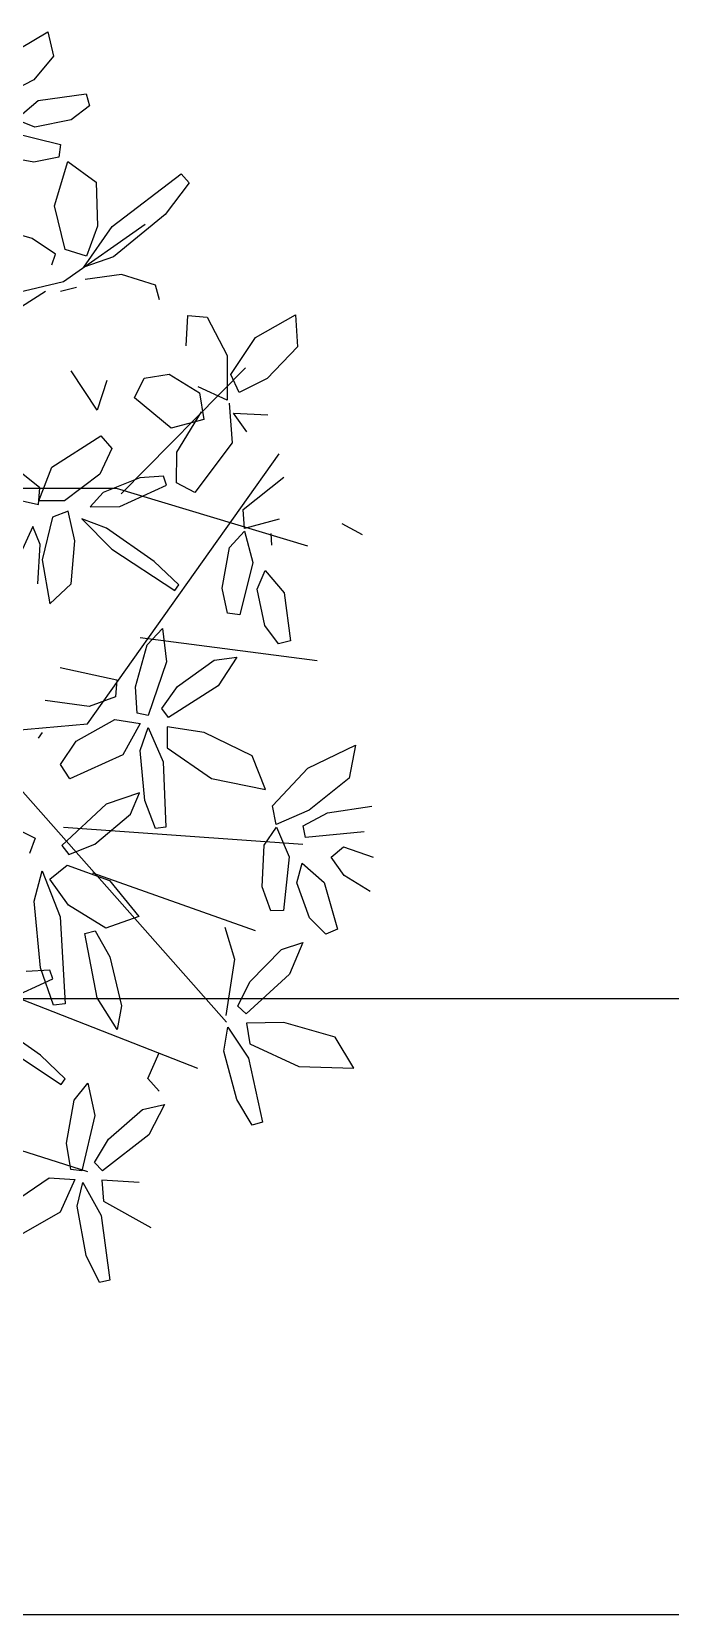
# Model space of a CAD drawing. Extents: x 8365 to 8547, y -347 to -272.
# Drawn here: x 8504.381 to 8505.003, y -331.101 to -329.559 of the extents above; entities that cross this region are included whole.
import ezdxf

# ---------------------------------------------------------------- set-up
doc = ezdxf.new("R2010")
doc.units = 0
doc.layers.get('0').update_dxf_attribs({"linetype": 'CONTINUOUS'})
doc.layers.add('1', color=7, linetype='CONTINUOUS')

msp = doc.modelspace()

# ---------------------------------------------------------------- linework, layer by layer
at = {"color": 62}
for p, q in [((8504.3695, -329.5758), (8504.3968, -329.5595)), ((8504.3968, -329.5595), (8504.4023, -329.5832)), ((8504.4023, -329.5832), (8504.3833, -329.6063)), ((8504.3833, -329.6063), (8504.3638, -329.6163)), ((8504.3657, -329.6449), (8504.3875, -329.6264)), ((8504.3875, -329.6264), (8504.4343, -329.62)), ((8504.4343, -329.62), (8504.4375, -329.6318)), ((8504.4375, -329.6318), (8504.4194, -329.6452))]:
    msp.add_line(p, q, dxfattribs=at)
at = {"color": 64}
for p, q in [((8504.384, -329.6526), (8504.3657, -329.6449)), ((8504.4194, -329.6452), (8504.384, -329.6526)), ((8504.3579, -329.6567), (8504.409, -329.6695)), ((8504.409, -329.6695), (8504.4074, -329.6816)), ((8504.3832, -329.6867), (8504.3434, -329.6794)), ((8504.4074, -329.6816), (8504.3832, -329.6867)), ((8504.4032, -329.7291), (8504.4164, -329.6858)), ((8504.4164, -329.6858), (8504.4438, -329.7061)), ((8504.4438, -329.7061), (8504.4453, -329.7488)), ((8504.4594, -329.7493), (8504.5268, -329.698)), ((8504.5345, -329.7067), (8504.5112, -329.7375)), ((8504.5268, -329.698), (8504.5345, -329.7067)), ((8504.4137, -329.7715), (8504.4032, -329.7291)), ((8504.5112, -329.7375), (8504.4608, -329.7789)), ((8504.3816, -329.7609), (8504.3381, -329.7484)), ((8504.4122, -329.8029), (8504.4915, -329.747)), ((8504.4319, -329.7889), (8504.4594, -329.7493)), ((8504.4453, -329.7488), (8504.4344, -329.778)), ((8504.4042, -329.7762), (8504.3816, -329.7609)), ((8504.4007, -329.7867), (8504.4042, -329.7762)), ((8504.4344, -329.778), (8504.4137, -329.7715)), ((8504.4608, -329.7789), (8504.4319, -329.7889)), ((8504.4685, -329.796), (8504.4333, -329.8009)), ((8504.5016, -329.8064), (8504.4685, -329.796)), ((8504.3468, -329.8426), (8504.3946, -329.8121)), ((8504.4092, -329.8121), (8504.4247, -329.8085)), ((8504.5055, -329.8206), (8504.5016, -329.8064)), ((8504.5314, -329.8656), (8504.5331, -329.8359)), ((8504.5331, -329.8359), (8504.552, -329.8375)), ((8504.552, -329.8375), (8504.5715, -329.875)), ((8504.5992, -329.8573), (8504.638, -329.8352)), ((8504.638, -329.8352), (8504.6399, -329.8664)), ((8504.5752, -329.8935), (8504.5992, -329.8573)), ((8504.6399, -329.8664), (8504.6103, -329.8973)), ((8504.4906, -329.8971), (8504.515, -329.893))]:
    msp.add_line(p, q, dxfattribs=at)
at = {"color": 44}
for p, q in [((8504.2445, -329.8421), (8504.4122, -329.8029)), ((8504.4682, -330.0098), (8504.5893, -329.8868)), ((8504.4355, -330.2336), (8504.622, -329.9707)), ((8504.1792, -330.0042), (8504.4635, -330.0042)), ((8504.4635, -330.0042), (8504.6499, -330.0602)), ((8504.4868, -330.1497), (8504.6593, -330.172)), ((8504.2491, -330.2503), (8504.4355, -330.2336)), ((8504.3283, -330.2503), (8504.5707, -330.5244)), ((8504.4122, -330.3342), (8504.6453, -330.351)), ((8504.4402, -330.379), (8504.5987, -330.4349)), ((8504.114, -330.4013), (8504.5427, -330.5691)), ((8504.1186, -330.5691), (8504.4355, -330.6698))]:
    msp.add_line(p, q, dxfattribs=at)
at = {"color": 66}
for p, q in [((8504.5715, -329.875), (8504.5714, -329.9184)), ((8504.4448, -329.9283), (8504.4194, -329.8899)), ((8504.4542, -329.8992), (8504.4448, -329.9283)), ((8504.4813, -329.9163), (8504.4906, -329.8971)), ((8504.515, -329.893), (8504.5446, -329.9114)), ((8504.5714, -329.9184), (8504.5434, -329.9054)), ((8504.5831, -329.9109), (8504.5752, -329.8935)), ((8504.6103, -329.8973), (8504.5831, -329.9109)), ((8504.517, -329.9456), (8504.4813, -329.9163)), ((8504.5446, -329.9114), (8504.5488, -329.9373)), ((8504.5735, -329.9213), (8504.5763, -329.9599)), ((8504.5488, -329.9373), (8504.517, -329.9456)), ((8504.5223, -329.9692), (8504.5464, -329.9298)), ((8504.5908, -329.9493), (8504.5777, -329.9311)), ((8504.5777, -329.9311), (8504.6112, -329.9327)), ((8504.4006, -329.9836), (8504.4483, -329.9531)), ((8504.4483, -329.9531), (8504.4591, -329.9656)), ((8504.4591, -329.9656), (8504.4474, -329.9904)), ((8504.5222, -329.9991), (8504.5223, -329.9692)), ((8504.5763, -329.9599), (8504.5401, -330.0084)), ((8504.3891, -330.0038), (8504.3558, -329.9771)), ((8504.388, -330.0164), (8504.4006, -329.9836)), ((8504.4474, -329.9904), (8504.413, -330.0165)), ((8504.4864, -329.994), (8504.4508, -330.0082)), ((8504.5094, -329.9924), (8504.4864, -329.994)), ((8504.5124, -330.0011), (8504.5094, -329.9924)), ((8504.5401, -330.0084), (8504.5222, -329.9991)), ((8504.5872, -330.025), (8504.6267, -329.9933)), ((8504.3589, -330.0135), (8504.3877, -330.0202)), ((8504.3877, -330.0202), (8504.3891, -330.0038)), ((8504.4508, -330.0082), (8504.4382, -330.0224)), ((8504.4671, -330.0219), (8504.5124, -330.0011)), ((8504.413, -330.0165), (8504.388, -330.0164)), ((8504.4166, -330.0264), (8504.4012, -330.0323)), ((8504.423, -330.0554), (8504.4166, -330.0264)), ((8504.4382, -330.0224), (8504.4671, -330.0219)), ((8504.5883, -330.0433), (8504.5872, -330.025)), ((8504.3821, -330.0414), (8504.3701, -330.0678)), ((8504.3895, -330.059), (8504.3821, -330.0414)), ((8504.4012, -330.0323), (8504.3914, -330.0738)), ((8504.4539, -330.0431), (8504.43, -330.0341)), ((8504.43, -330.0341), (8504.459, -330.0634)), ((8504.5004, -330.0755), (8504.4539, -330.0431)), ((8504.5739, -330.0619), (8504.5883, -330.0461)), ((8504.6221, -330.0342), (8504.5883, -330.0433)), ((8504.5883, -330.0461), (8504.5966, -330.0764)), ((8504.6833, -330.0387), (8504.703, -330.0493)), ((8504.387, -330.0972), (8504.3895, -330.059)), ((8504.4196, -330.0974), (8504.423, -330.0554)), ((8504.5666, -330.1016), (8504.5739, -330.0619)), ((8504.615, -330.0598), (8504.6144, -330.0482)), ((8504.3914, -330.0738), (8504.3987, -330.1167)), ((8504.459, -330.0634), (8504.5204, -330.1039)), ((8504.5244, -330.0984), (8504.5004, -330.0755)), ((8504.5966, -330.0764), (8504.5838, -330.1275)), ((8504.6007, -330.1025), (8504.6084, -330.0842)), ((8504.6084, -330.0842), (8504.6269, -330.106)), ((8504.3987, -330.1167), (8504.4196, -330.0974)), ((8504.5204, -330.1039), (8504.5244, -330.0984)), ((8504.5717, -330.1259), (8504.5666, -330.1016)), ((8504.6081, -330.1379), (8504.6007, -330.1025)), ((8504.5838, -330.1275), (8504.5717, -330.1259)), ((8504.3876, -330.2476), (8504.3915, -330.2422)), ((8504.3143, -330.3102), (8504.3846, -330.3451)), ((8504.3846, -330.3451), (8504.379, -330.36)), ((8504.3834, -330.4065), (8504.3913, -330.3769)), ((8504.3897, -330.4714), (8504.3834, -330.4065)), ((8504.3986, -330.4735), (8504.3756, -330.475)), ((8504.4017, -330.4821), (8504.3986, -330.4735))]:
    msp.add_line(p, q, dxfattribs=at)
at = {"color": 68}
for p, q in [((8504.6269, -330.106), (8504.6333, -330.1527)), ((8504.6215, -330.1559), (8504.6081, -330.1379)), ((8504.4935, -330.1566), (8504.5084, -330.141)), ((8504.5084, -330.141), (8504.5123, -330.1732)), ((8504.6333, -330.1527), (8504.6215, -330.1559)), ((8504.4822, -330.1976), (8504.4935, -330.1566)), ((8504.5589, -330.1718), (8504.5808, -330.1687)), ((8504.5808, -330.1687), (8504.5627, -330.1968)), ((8504.4087, -330.1789), (8504.464, -330.191)), ((8504.5123, -330.1732), (8504.4946, -330.2257)), ((8504.5232, -330.1974), (8504.5589, -330.1718)), ((8504.464, -330.191), (8504.4628, -330.2075)), ((8504.4839, -330.2232), (8504.4822, -330.1976)), ((8504.5077, -330.2189), (8504.5232, -330.1974)), ((8504.5627, -330.1968), (8504.5144, -330.2275)), ((8504.437, -330.2168), (8504.3942, -330.2109)), ((8504.4628, -330.2075), (8504.437, -330.2168)), ((8504.4243, -330.2506), (8504.4622, -330.2296)), ((8504.4622, -330.2296), (8504.4869, -330.2334)), ((8504.4946, -330.2257), (8504.4839, -330.2232)), ((8504.5144, -330.2275), (8504.5077, -330.2189)), ((8504.4869, -330.2334), (8504.4697, -330.264)), ((8504.4868, -330.2596), (8504.4945, -330.2372)), ((8504.4945, -330.2372), (8504.5091, -330.2707)), ((8504.5132, -330.2366), (8504.513, -330.257)), ((8504.5492, -330.2422), (8504.5132, -330.2366)), ((8504.596, -330.2649), (8504.5492, -330.2422)), ((8504.4092, -330.2734), (8504.4243, -330.2506)), ((8504.4912, -330.3083), (8504.4868, -330.2596)), ((8504.513, -330.257), (8504.5562, -330.2868)), ((8504.6501, -330.2768), (8504.6965, -330.2546)), ((8504.6965, -330.2546), (8504.6904, -330.2866)), ((8504.4181, -330.2873), (8504.4092, -330.2734)), ((8504.4697, -330.264), (8504.4181, -330.2873)), ((8504.5091, -330.2707), (8504.5119, -330.3342)), ((8504.6087, -330.2976), (8504.596, -330.2649)), ((8504.6155, -330.3136), (8504.6501, -330.2768)), ((8504.5562, -330.2868), (8504.6087, -330.2976)), ((8504.6904, -330.2866), (8504.6513, -330.3179)), ((8504.4861, -330.3009), (8504.4537, -330.312)), ((8504.4772, -330.3216), (8504.4861, -330.3009)), ((8504.5016, -330.3355), (8504.4912, -330.3083)), ((8504.4537, -330.312), (8504.4105, -330.3523)), ((8504.4425, -330.3508), (8504.4772, -330.3216)), ((8504.6191, -330.3316), (8504.6155, -330.3136)), ((8504.6513, -330.3179), (8504.6191, -330.3316)), ((8504.6456, -330.3329), (8504.6691, -330.3203)), ((8504.6691, -330.3203), (8504.7125, -330.3139)), ((8504.5119, -330.3342), (8504.5016, -330.3355)), ((8504.6074, -330.352), (8504.6194, -330.3344)), ((8504.6194, -330.3344), (8504.6319, -330.3632)), ((8504.6478, -330.3443), (8504.6456, -330.3329)), ((8504.7048, -330.339), (8504.6478, -330.3443)), ((8504.4105, -330.3523), (8504.4172, -330.361)), ((8504.4172, -330.361), (8504.4425, -330.3508)), ((8504.6057, -330.3924), (8504.6074, -330.352)), ((8504.6727, -330.3635), (8504.6848, -330.3535)), ((8504.6848, -330.3535), (8504.7137, -330.3636)), ((8504.6319, -330.3632), (8504.6263, -330.4156)), ((8504.6395, -330.3886), (8504.6446, -330.3693)), ((8504.6446, -330.3693), (8504.666, -330.3884)), ((8504.6853, -330.3814), (8504.6727, -330.3635)), ((8504.3913, -330.3769), (8504.4087, -330.4218)), ((8504.3989, -330.3851), (8504.4158, -330.3714)), ((8504.417, -330.4104), (8504.3989, -330.3851)), ((8504.4158, -330.3714), (8504.4569, -330.3864)), ((8504.7109, -330.397), (8504.6853, -330.3814)), ((8504.4569, -330.3864), (8504.4854, -330.4215)), ((8504.6141, -330.4158), (8504.6057, -330.3924)), ((8504.6518, -330.4226), (8504.6395, -330.3886)), ((8504.666, -330.3884), (8504.6788, -330.4338)), ((8504.4533, -330.4329), (8504.417, -330.4104)), ((8504.6263, -330.4156), (8504.6141, -330.4158)), ((8504.4087, -330.4218), (8504.4138, -330.5064)), ((8504.4854, -330.4215), (8504.4533, -330.4329)), ((8504.5692, -330.4319), (8504.5786, -330.463)), ((8504.6676, -330.4386), (8504.6518, -330.4226)), ((8504.433, -330.4381), (8504.443, -330.4354)), ((8504.4448, -330.5006), (8504.433, -330.4381)), ((8504.443, -330.4354), (8504.4572, -330.4608)), ((8504.6243, -330.4536), (8504.6453, -330.4468)), ((8504.6453, -330.4468), (8504.6323, -330.4776)), ((8504.6788, -330.4338), (8504.6676, -330.4386)), ((8504.4572, -330.4608), (8504.4685, -330.5084)), ((8504.5786, -330.463), (8504.5702, -330.5177)), ((8504.5935, -330.4849), (8504.6243, -330.4536)), ((8504.4023, -330.5078), (8504.3897, -330.4714)), ((8504.6323, -330.4776), (8504.59, -330.5161)), ((8504.3564, -330.5029), (8504.4017, -330.4821)), ((8504.5819, -330.5087), (8504.5935, -330.4849)), ((8504.4138, -330.5064), (8504.4023, -330.5078)), ((8504.4642, -330.5316), (8504.4448, -330.5006)), ((8504.4685, -330.5084), (8504.4642, -330.5316)), ((8504.59, -330.5161), (8504.5819, -330.5087)), ((8504.3897, -330.5565), (8504.3432, -330.5242)), ((8504.6268, -330.5246), (8504.5903, -330.5253)), ((8504.6767, -330.5389), (8504.6268, -330.5246)), ((8504.5683, -330.5524), (8504.572, -330.5291)), ((8504.572, -330.5291), (8504.5922, -330.5595)), ((8504.5903, -330.5253), (8504.5936, -330.5454)), ((8504.6949, -330.569), (8504.6767, -330.5389)), ((8504.3483, -330.5445), (8504.4097, -330.5849)), ((8504.4942, -330.5793), (8504.5052, -330.5542)), ((8504.5809, -330.5996), (8504.5683, -330.5524)), ((8504.5936, -330.5454), (8504.6414, -330.5674)), ((8504.4137, -330.5795), (8504.3897, -330.5565)), ((8504.5922, -330.5595), (8504.6058, -330.6216)), ((8504.6414, -330.5674), (8504.6949, -330.569)), ((8504.4097, -330.5849), (8504.4137, -330.5795)), ((8504.4225, -330.6004), (8504.4358, -330.5836)), ((8504.4358, -330.5836), (8504.4427, -330.6152)), ((8504.5054, -330.5915), (8504.4942, -330.5793)), ((8504.415, -330.6423), (8504.4225, -330.6004)), ((8504.5959, -330.6247), (8504.5809, -330.5996)), ((8504.4427, -330.6152), (8504.43, -330.6691)), ((8504.4558, -330.6383), (8504.489, -330.6095)), ((8504.489, -330.6095), (8504.5105, -330.6044)), ((8504.5105, -330.6044), (8504.4951, -330.634)), ((8504.6058, -330.6216), (8504.5959, -330.6247)), ((8504.4191, -330.6677), (8504.415, -330.6423)), ((8504.4423, -330.6611), (8504.4558, -330.6383)), ((8504.4951, -330.634), (8504.4499, -330.6691)), ((8504.4499, -330.6691), (8504.4423, -330.6611)), ((8504.3623, -330.7004), (8504.3981, -330.676)), ((8504.3981, -330.676), (8504.423, -330.6775)), ((8504.423, -330.6775), (8504.4087, -330.7095)), ((8504.43, -330.6691), (8504.4191, -330.6677)), ((8504.4859, -330.6805), (8504.4494, -330.6783)), ((8504.4494, -330.6783), (8504.4511, -330.6986)), ((8504.4253, -330.7036), (8504.4309, -330.6806)), ((8504.4309, -330.6806), (8504.4486, -330.7126)), ((8504.4087, -330.7095), (8504.3595, -330.7375)), ((8504.4342, -330.7517), (8504.4253, -330.7036)), ((8504.4511, -330.6986), (8504.497, -330.7243)), ((8504.4486, -330.7126), (8504.4572, -330.7755)), ((8504.4471, -330.7778), (8504.4342, -330.7517)), ((8504.4572, -330.7755), (8504.4471, -330.7778))]:
    msp.add_line(p, q, dxfattribs=at)
at = {"layer": '1', "color": 1, "linetype": 'CONTINUOUS'}
for p, q in [((8503.9886, -330.5012), (8507.4193, -330.5012)), ((8503.8278, -331.1012), (8507.5801, -331.1012))]:
    msp.add_line(p, q, dxfattribs=at)

doc.saveas('drawing.dxf')
